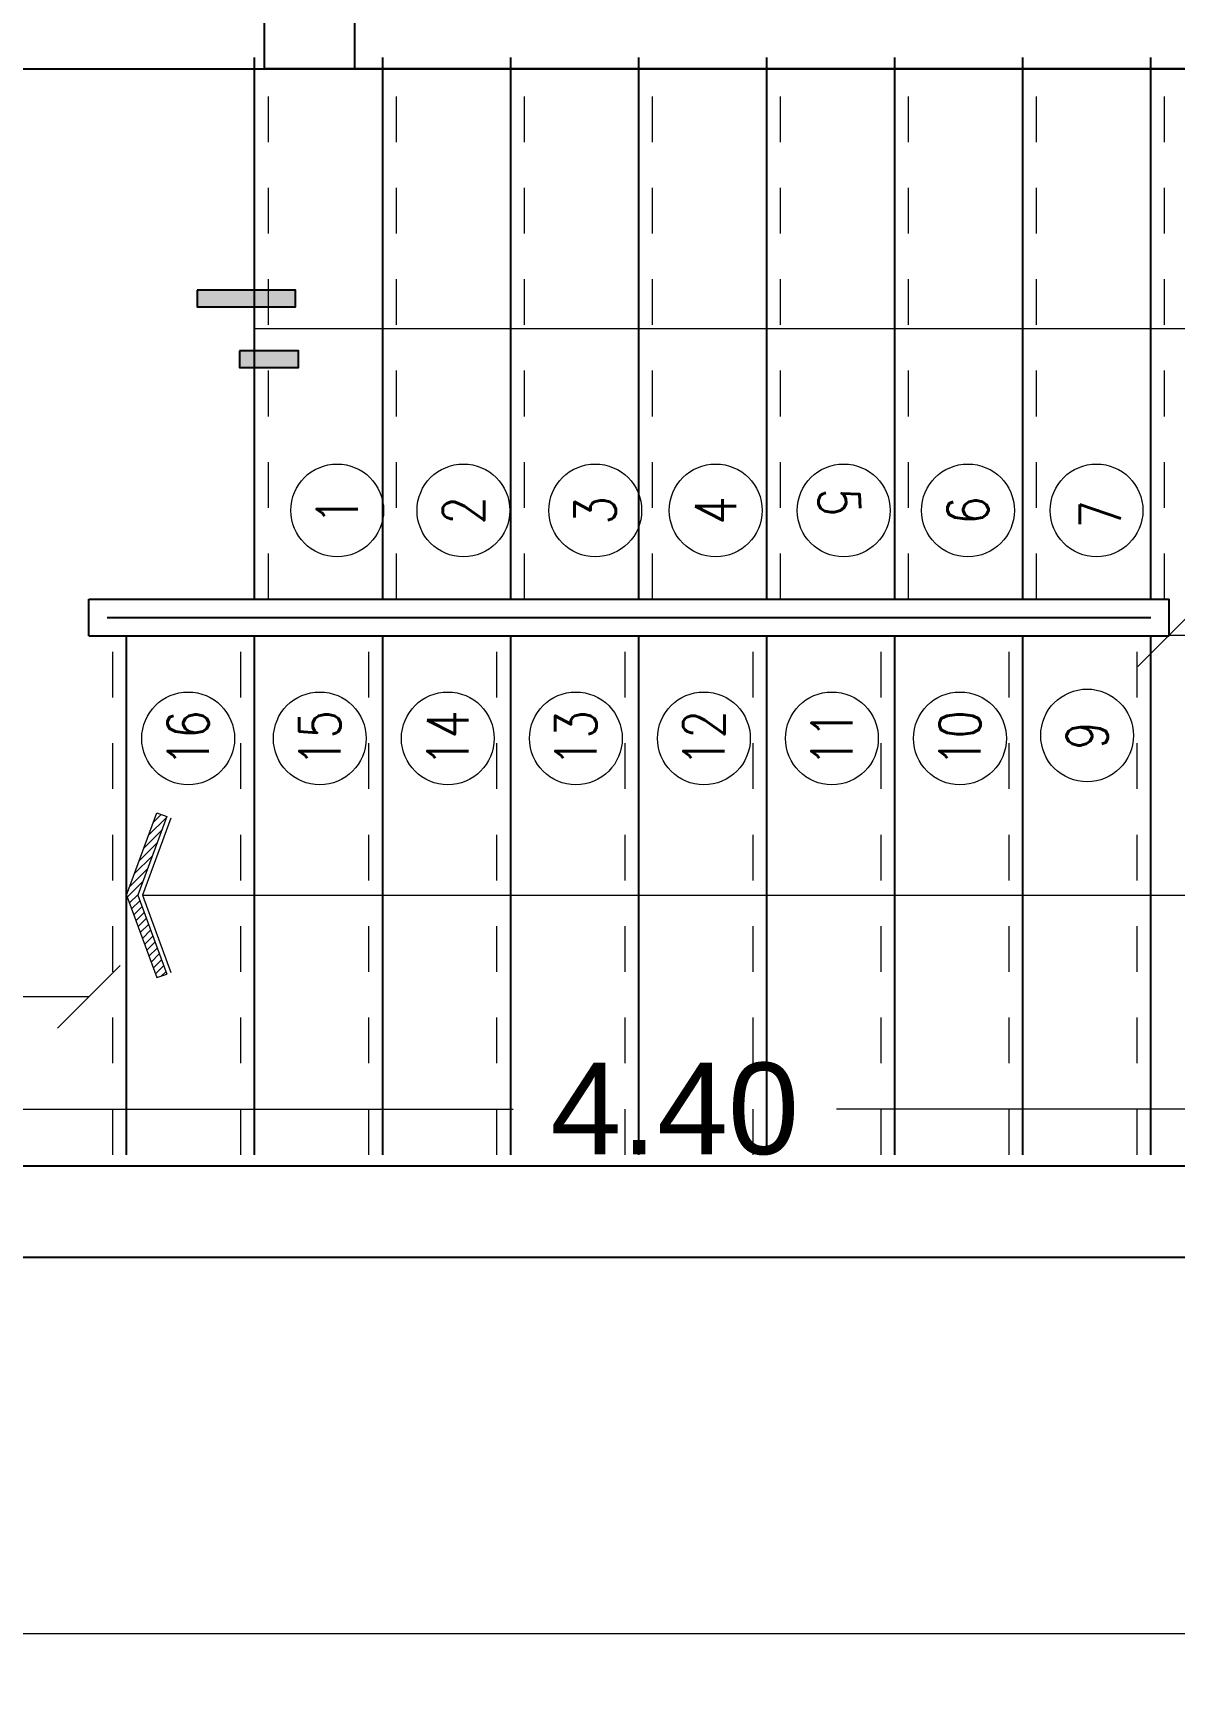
# Model space of a CAD drawing. Header units: metres. Extents: x -355 to 973, y -73 to 238.
# Drawn here: x 614.524 to 617.02, y 95.22 to 98.853 of the extents above; entities that cross this region are included whole.
import ezdxf

# ---------------------------------------------------------------- set-up
doc = ezdxf.new("R2010")
doc.units = ezdxf.units.M
doc.header["$LTSCALE"] = 3
doc.header["$MEASUREMENT"] = 0
for name, pattern in [('1', [30, 6, 6, 6, 6, 6]), ('ACAD_ISO02W100', [15, 12, -3]), ('DASHED2', [0.375, 0.25, -0.125])]:
    doc.linetypes.add(name, pattern=pattern)
for name, color, linetype, lineweight in [('05', 21, 'Continuous', 5), ('09', 120, 'Continuous', 9), ('alaem', 230, 'Continuous', 5)]:
    doc.layers.add(name, color=color, linetype=linetype, lineweight=lineweight)
doc.layers.add('4', color=4, linetype='ACAD_ISO02W100')
doc.styles.add('Axe', font='romans.shx', dxfattribs={"width": 0.8, "height": 0.26})
doc.styles.get("Standard").update_dxf_attribs({"font": 'arial.ttf'})
doc.dimstyles.new('ahmad', dxfattribs={"dimtxt": 0.2, "dimasz": 0.1375, "dimexe": 0, "dimexo": 0.0625, "dimgap": 0.09, "dimtad": 0, "dimzin": 0, "dimdsep": 46, "dimtxsty": 'Standard', "dimblk": 'OBLIQUE', "dimcen": 0.09, "dimclrd": 245, "dimclrt": 61, "dimadec": 0, "dimazin": 0, "dimtfac": 1, "dimtofl": 0, "dimtmove": 0, "dimatfit": 3, "dimldrblk": 'OBLIQUE', "dimfxl": 0, "dimfxlon": 1, "dimtolj": 1, "dimtzin": 0, "dimlwd": 13, "dimarcsym": 0})

# ---------------------------------------------------------------- blocks, each defined once
blk = doc.blocks.new('tyhtfy')
at = {"layer": '4', "linetype": '1'}
for points in [[(265.7045, 186.374), (265.7045, 184.474), (263.8045, 184.474), (263.8045, 186.374)], [(265.5045, 186.174), (265.5045, 184.674), (264.0045, 184.674), (264.0045, 186.174)]]:
    blk.add_lwpolyline(points, close=True, dxfattribs=at)
blk = doc.blocks.new('tyhhy')
at = {"layer": '4', "linetype": '1'}
for p, q in [((265.8089, 183.09), (263.8089, 181.49)), ((263.8089, 181.49), (263.8089, 183.09)), ((263.8089, 183.09), (265.8089, 181.49))]:
    blk.add_line(p, q, dxfattribs=at)
for points in [[(266.0089, 183.29), (266.0089, 181.29), (263.6089, 181.29), (263.6089, 183.29)], [(265.8089, 183.09), (265.8089, 181.49), (263.8089, 181.49), (263.8089, 183.09)]]:
    blk.add_lwpolyline(points, close=True, dxfattribs=at)
blk = doc.blocks.new('_Oblique')
at = {"color": 0, "linetype": 'ByBlock', "lineweight": -2}
blk.add_line((-0.5, -0.5), (0.5, 0.5), dxfattribs=at)
blk = doc.blocks.new('*D770')
at = {"color": 245, "lineweight": 13, "transparency": 16777216}
for p, q in [((613.7267, 96.4993), (615.5732, 96.4993)), ((618.1267, 96.4993), (616.2801, 96.4993))]:
    blk.add_line(p, q, dxfattribs=at)
at = {"layer": 'Defpoints', "color": 0, "transparency": 16777216}
for p in [(613.7267, 96.5743), (618.1267, 96.5745), (613.7267, 96.4993)]:
    blk.add_point(p, dxfattribs=at)
at = {"color": 245, "lineweight": 13, "transparency": 16777216, "xscale": 0.1375, "yscale": 0.1375, "zscale": 0.1375, "rotation": 180}
blk.add_blockref('_Oblique', (613.7267, 96.4993), dxfattribs=at)
at = {"color": 245, "lineweight": 13, "transparency": 16777216, "xscale": 0.1375, "yscale": 0.1375, "zscale": 0.1375}
blk.add_blockref('_Oblique', (618.1267, 96.4993), dxfattribs=at)
at = {"color": 61, "transparency": 16777216, "insert": (615.9267, 96.4993), "char_height": 0.2, "attachment_point": 5}
blk.add_mtext('\\A1;4.40', dxfattribs=at)
blk = doc.blocks.new('*D774')
at = {"layer": '4', "color": 245, "lineweight": 13, "transparency": 16777216}
for p, q in [((617.0079, 97.536), (617.328, 97.536)), ((618.3267, 97.536), (618.0066, 97.536))]:
    blk.add_line(p, q, dxfattribs=at)
at = {"layer": 'Defpoints', "color": 0, "transparency": 16777216}
for p in [(617.0079, 97.5745), (618.3267, 97.5745), (618.3267, 97.536)]:
    blk.add_point(p, dxfattribs=at)
at = {"layer": '4', "color": 245, "lineweight": 13, "transparency": 16777216, "xscale": 0.1375, "yscale": 0.1375, "zscale": 0.1375, "rotation": 180}
blk.add_blockref('_Oblique', (617.0079, 97.536), dxfattribs=at)
at = {"layer": '4', "color": 245, "lineweight": 13, "transparency": 16777216, "xscale": 0.1375, "yscale": 0.1375, "zscale": 0.1375}
blk.add_blockref('_Oblique', (618.3267, 97.536), dxfattribs=at)
at = {"layer": '4', "color": 61, "transparency": 16777216, "insert": (617.6673, 97.536), "char_height": 0.2, "attachment_point": 5}
blk.add_mtext('\\A1;1.32', dxfattribs=at)
blk = doc.blocks.new('*D775')
at = {"layer": '4', "color": 245, "lineweight": 13, "transparency": 16777216}
for p, q in [((613.5267, 96.745), (613.7466, 96.745)), ((614.6452, 96.745), (614.4252, 96.745))]:
    blk.add_line(p, q, dxfattribs=at)
at = {"layer": 'Defpoints', "color": 0, "transparency": 16777216}
for p in [(613.5267, 97.5745), (614.6452, 97.5745), (613.5267, 96.745)]:
    blk.add_point(p, dxfattribs=at)
at = {"layer": '4', "color": 245, "lineweight": 13, "transparency": 16777216, "xscale": 0.1375, "yscale": 0.1375, "zscale": 0.1375, "rotation": 180}
blk.add_blockref('_Oblique', (613.5267, 96.745), dxfattribs=at)
at = {"layer": '4', "color": 245, "lineweight": 13, "transparency": 16777216, "xscale": 0.1375, "yscale": 0.1375, "zscale": 0.1375}
blk.add_blockref('_Oblique', (614.6452, 96.745), dxfattribs=at)
at = {"layer": '4', "color": 61, "transparency": 16777216, "insert": (614.0859, 96.745), "char_height": 0.2, "attachment_point": 5}
blk.add_mtext('\\A1;1.12', dxfattribs=at)
blk = doc.blocks.new('*D785')
at = {"layer": '4', "color": 245, "lineweight": 13, "transparency": 16777216}
for p, q in [((601.5267, 95.3516), (609.609, 95.3516)), ((618.5267, 95.3516), (610.4444, 95.3516))]:
    blk.add_line(p, q, dxfattribs=at)
at = {"layer": 'Defpoints', "color": 0, "transparency": 16777216}
for p in [(601.5267, 96.1745), (618.5267, 96.1745), (601.5267, 95.3516)]:
    blk.add_point(p, dxfattribs=at)
at = {"layer": '4', "color": 245, "lineweight": 13, "transparency": 16777216, "xscale": 0.1375, "yscale": 0.1375, "zscale": 0.1375, "rotation": 180}
blk.add_blockref('_Oblique', (601.5267, 95.3516), dxfattribs=at)
at = {"layer": '4', "color": 245, "lineweight": 13, "transparency": 16777216, "xscale": 0.1375, "yscale": 0.1375, "zscale": 0.1375}
blk.add_blockref('_Oblique', (618.5267, 95.3516), dxfattribs=at)
at = {"layer": '4', "color": 61, "transparency": 16777216, "insert": (610.0267, 95.3516), "char_height": 0.2, "attachment_point": 5}
blk.add_mtext('\\A1;17.00', dxfattribs=at)

msp = doc.modelspace()

# ---------------------------------------------------------------- hatches: boundary and pattern name
h = msp.add_hatch(color=256)
h.paths.add_polyline_path([(614.8821, 98.2908), (614.8821, 98.2543), (615.0248, 98.2543), (615.0248, 98.2908)])
h.paths.add_polyline_path([(614.9751, 98.158), (614.9751, 98.1212), (615.0248, 98.1212), (615.0248, 98.158)])
h.paths.add_polyline_path([(615.0248, 98.158), (615.0248, 98.1212), (615.1041, 98.1212), (615.1041, 98.158)])
h.paths.add_polyline_path([(615.0248, 98.2908), (615.0248, 98.2543), (615.0969, 98.2543), (615.0969, 98.2908)])
at = {"layer": '05'}
h = msp.add_hatch(dxfattribs=at)
h.set_pattern_fill('ANSI31', color=256, scale=0.1, angle=450, style=0)
h.set_pattern_definition([(45, (595.707352, -15.768245), (0.0088388348, -0.0088388348), [])])
h.paths.add_polyline_path([(614.7522, 96.967), (614.8155, 97.1392), (614.794, 97.1471), (614.7279, 96.967), (614.794, 96.7869), (614.8155, 96.7948)])

# ---------------------------------------------------------------- linework, layer by layer
for p, q in [((615.0079, 97.6145), (615.0079, 98.7995)), ((615.0079, 97.6145), (615.0079, 98.7995)), ((615.2879, 97.6145), (615.2879, 98.7995)), ((615.2879, 97.6145), (615.2879, 98.7995)), ((615.5679, 97.6145), (615.5679, 98.7995)), ((615.8479, 97.6145), (615.8479, 98.7995)), ((616.1279, 97.6145), (616.1279, 98.7995)), ((616.4079, 97.6145), (616.4079, 98.7995)), ((616.6879, 97.6145), (616.6879, 98.7995)), ((616.9679, 97.6145), (616.9679, 98.7995)), ((614.6452, 97.6145), (617.0079, 97.6145)), ((614.6452, 97.5345), (614.6452, 97.6145)), ((617.0079, 97.5345), (617.0079, 97.6145)), ((614.6852, 97.5745), (616.9679, 97.5745)), ((614.6452, 97.5345), (617.0079, 97.5345)), ((614.7279, 96.3995), (614.7279, 97.5345)), ((615.0079, 96.3995), (615.0079, 97.5345)), ((615.2879, 96.3995), (615.2879, 97.5345)), ((615.5679, 96.3995), (615.5679, 97.5345)), ((615.8479, 96.3995), (615.8479, 97.5345)), ((616.1279, 96.3995), (616.1279, 97.5345)), ((616.4079, 96.3995), (616.4079, 97.5345)), ((616.6879, 96.3995), (616.6879, 97.5345)), ((616.9679, 96.3995), (616.9679, 97.5345))]:
    msp.add_line(p, q)
for points in [[(614.8821, 98.2908), (614.8821, 98.2543), (615.0969, 98.2543), (615.0969, 98.2908)], [(614.9751, 98.158), (614.9751, 98.1212), (615.1041, 98.1212), (615.1041, 98.158)]]:
    msp.add_lwpolyline(points, close=True)
for p, q in [((615.0079, 98.207), (617.6662, 98.207)), ((614.7279, 96.967), (614.794, 97.1471)), ((614.8155, 97.1392), (614.7522, 96.967)), ((614.8249, 97.1358), (614.7629, 96.967)), ((614.794, 97.1471), (614.8155, 97.1392)), ((614.7279, 96.967), (614.794, 96.7869)), ((614.7522, 96.967), (614.8155, 96.7948)), ((614.7629, 96.967), (617.6662, 96.967)), ((614.7629, 96.967), (614.8249, 96.7982)), ((614.794, 96.7869), (614.8155, 96.7948))]:
    msp.add_line(p, q, dxfattribs=at)
at = {"layer": '05', "color": 0, "linetype": '1'}
for points in [[(601.5267, 96.1746), (618.5267, 96.1746), (618.5267, 109.0516), (601.5267, 109.0516)], [(601.5267, 96.3746), (618.3267, 96.3746), (618.3267, 108.8516), (601.5267, 108.8516)]]:
    msp.add_lwpolyline(points, dxfattribs=at)
at = {"layer": '09', "linetype": 'DASHED2', "ltscale": 0.1}
for p, q in [((615.0379, 97.6145), (615.0379, 98.7995)), ((615.3179, 97.6145), (615.3179, 98.7995)), ((615.5979, 97.6145), (615.5979, 98.7995)), ((615.8779, 97.6145), (615.8779, 98.7995)), ((616.1579, 97.6145), (616.1579, 98.7995)), ((616.4379, 97.6145), (616.4379, 98.7995)), ((616.7179, 97.6145), (616.7179, 98.7995)), ((616.9979, 97.6145), (616.9979, 98.7995)), ((614.6979, 96.3995), (614.6979, 97.5345)), ((614.9779, 96.3995), (614.9779, 97.5345)), ((615.2579, 96.3995), (615.2579, 97.5345)), ((615.5379, 96.3995), (615.5379, 97.5345)), ((615.8179, 96.3995), (615.8179, 97.5345)), ((616.0979, 96.3995), (616.0979, 97.5345)), ((616.3779, 96.3995), (616.3779, 97.5345)), ((616.6579, 96.3995), (616.6579, 97.5345)), ((616.9379, 96.3995), (616.9379, 97.5345))]:
    msp.add_line(p, q, dxfattribs=at)
at = {"layer": '4', "linetype": '1'}
for points in [[(618.5267, 96.1745), (613.3267, 96.1745), (613.3267, 98.9745), (618.5267, 98.9745)], [(618.3267, 96.3745), (613.5267, 96.3745), (613.5267, 98.7745), (618.3267, 98.7745)]]:
    msp.add_lwpolyline(points, close=True, dxfattribs=at)
at = {"layer": 'alaem'}
for centre in [(615.1884, 97.8088), (615.4646, 97.8088), (615.7528, 97.8088), (616.0163, 97.8088), (616.2962, 97.8088), (616.5679, 97.8088), (616.8491, 97.8088), (616.8286, 97.3165), (614.8625, 97.3101), (615.1504, 97.3101), (615.4304, 97.3101), (615.7104, 97.3101), (615.9904, 97.3101), (616.2704, 97.3101), (616.5504, 97.3101)]:
    msp.add_circle(centre, 0.1015, dxfattribs=at)

# ---------------------------------------------------------------- block references
at = {"layer": '4', "linetype": '1', "xscale": -1}
for name, p, rotation in [('tyhhy', (351.4199, 282.0651), 180), ('tyhtfy', (799.7007, 364.4795), 90)]:
    msp.add_blockref(name, p, dxfattribs=dict(at, rotation=rotation))

# ---------------------------------------------------------------- texts
at = {"layer": 'alaem', "width": 0.116435, "attachment_point": 5, "style": 'Axe'}
for s, insert, char_height, rotation in [('2', (615.4646, 97.8088), 0.0901, 90), ('3', (615.7528, 97.8088), 0.0901, 90), ('4', (616.0163, 97.8088), 0.0901, 90), ('5', (616.2862, 97.8272), 0.0901, 272.4806), ('6', (616.5679, 97.8088), 0.0901, 90), ('7', (616.8575, 97.8005), 0.0901, 90), ('1', (615.1884, 97.8088), 0.0901, 90), ('16', (614.8625, 97.3101), 0.09009, 90), ('15', (615.1504, 97.3101), 0.09009, 90), ('14', (615.4304, 97.3101), 0.09009, 90), ('13', (615.7104, 97.3101), 0.09009, 90), ('12', (615.9904, 97.3101), 0.09009, 90), ('11', (616.2704, 97.3101), 0.09009, 90), ('10', (616.5504, 97.3101), 0.09009, 90), ('9', (616.8286, 97.3165), 0.0901, 90)]:
    msp.add_mtext(s, dxfattribs=dict(at, insert=insert, char_height=char_height, rotation=rotation))

# ---------------------------------------------------------------- dimensions: what is measured, and where the dimension line sits
dim = msp.add_linear_dim(base=(613.7267, 96.4993), p1=(618.1267, 96.5745), p2=(613.7267, 96.5743), dimstyle='ahmad')
dim.commit()
dim.dimension.update_dxf_attribs({"geometry": '*D770', "text_midpoint": (615.9267, 96.4993)})
at = {"layer": '4'}
for base, p1, p2, picture, middle in [((618.3267, 97.536), (617.0079, 97.5745), (618.3267, 97.5745), '*D774', (617.6673, 97.536)), ((613.5267, 96.745), (614.6452, 97.5745), (613.5267, 97.5745), '*D775', (614.0859, 96.745))]:
    dim = msp.add_linear_dim(base=base, p1=p1, p2=p2, dimstyle='ahmad', dxfattribs=at)
    dim.commit()
    dim.dimension.update_dxf_attribs({"geometry": picture, "text_midpoint": middle})
at = {"layer": '4', "color": 0}
dim = msp.add_linear_dim(base=(601.5267, 95.3516), p1=(618.5267, 96.1745), p2=(601.5267, 96.1745), dimstyle='ahmad', dxfattribs=at)
dim.commit()
dim.dimension.update_dxf_attribs({"geometry": '*D785', "text_midpoint": (610.0267, 95.3516)})

doc.saveas('drawing.dxf')
